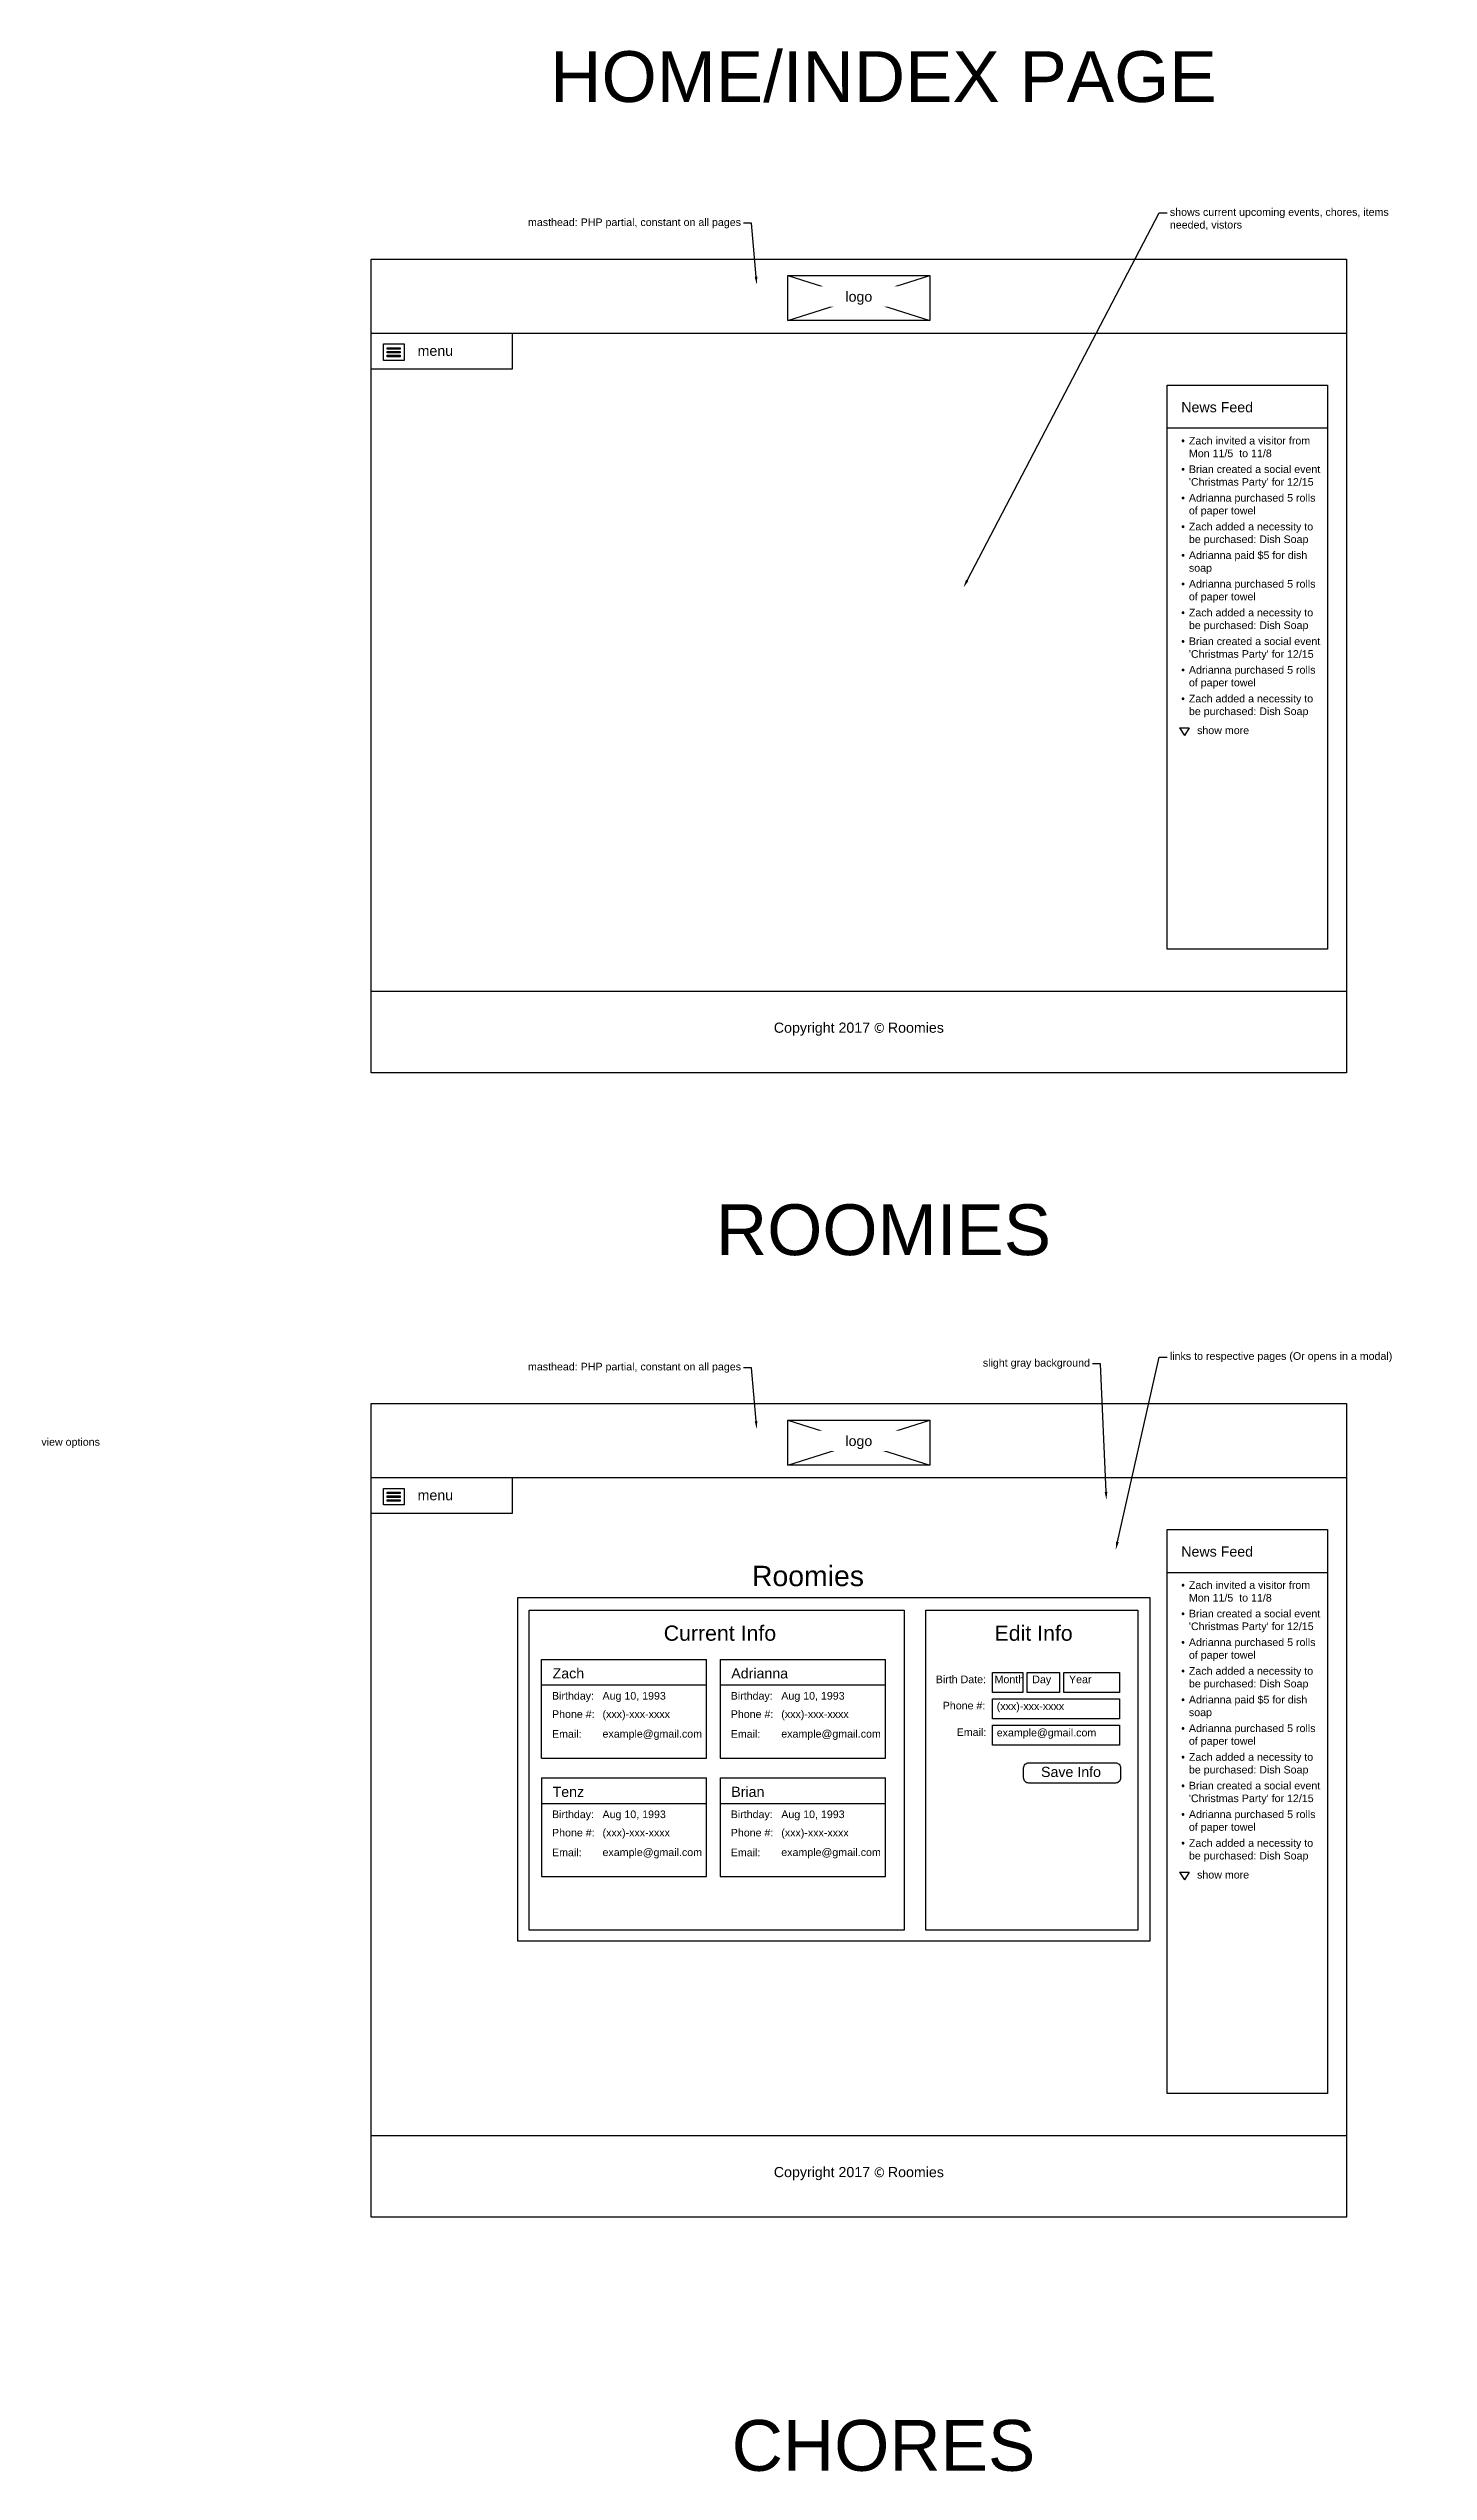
# Model space of a CAD drawing. Header units: millimetres. Extents: x 75 to 24598, y -10362 to 962.
# Drawn here: x 14843 to 17559, y -3807 to 962 of the extents above; entities that cross this region are included whole.
import ezdxf
from ezdxf import colors
from ezdxf.entities.mleader import LeaderData, LeaderLine
from ezdxf.math import Vec2, Vec3

# ---------------------------------------------------------------- set-up
doc = ezdxf.new("R2010")
doc.units = ezdxf.units.MM
doc.header["$MEASUREMENT"] = 0
doc.styles.get("Standard").update_dxf_attribs({"font": 'arial.ttf', "height": 16})

msp = doc.modelspace()

# ---------------------------------------------------------------- linework, layer by layer
for p, q in [((16298.5, 514.8), (16577.5, 426.3)), ((16298.5, 426.3), (16577.5, 514.8)), ((15478, 401.6), (17398, 401.6)), ((15478, 401.6), (15829.4, 401.6)), ((15756.5, 331.3), (15756.5, 401.6)), ((15478, 331.3), (15756.5, 331.3)), ((17044.6, 215), (17360.8, 215)), ((17069.4, -375.4), (17078.8, -390.3)), ((17069.4, -375.4), (17088.2, -375.4)), ((17088.2, -375.4), (17078.8, -390.3)), ((16298.5, -1737.7), (16577.5, -1826.2)), ((16298.5, -1826.2), (16577.5, -1737.7)), ((15478, -1850.9), (17398, -1850.9)), ((15478, -1850.9), (15829.4, -1850.9)), ((15756.5, -1921.1), (15756.5, -1850.9)), ((15478, -1921.1), (15756.5, -1921.1)), ((17044.6, -2037.5), (17360.8, -2037.5)), ((15813.1, -2403.1), (15813.1, -2208.7)), ((15813.1, -2208.7), (16138.4, -2208.7)), ((16138.4, -2403.1), (16138.4, -2208.7)), ((16164.9, -2208.7), (16490.3, -2208.7)), ((16164.9, -2208.7), (16164.9, -2403.1)), ((16490.3, -2403.1), (16490.3, -2208.7)), ((15813.1, -2259.1), (16138.4, -2259.1)), ((16164.9, -2259.1), (16490.3, -2259.1)), ((15813.1, -2403.1), (16138.4, -2403.1)), ((16164.9, -2403.1), (16490.3, -2403.1)), ((15813.1, -2441.9), (16138.4, -2441.9)), ((15813.1, -2441.9), (15813.1, -2636.3)), ((16138.4, -2636.3), (16138.4, -2441.9)), ((16164.9, -2441.9), (16490.3, -2441.9)), ((16164.9, -2441.9), (16164.9, -2636.3)), ((16490.3, -2636.3), (16490.3, -2441.9)), ((15813.1, -2492.3), (16138.4, -2492.3)), ((16164.9, -2492.3), (16490.3, -2492.3)), ((15813.1, -2636.3), (16138.4, -2636.3)), ((16164.9, -2636.3), (16490.3, -2636.3)), ((17069.4, -2627.9), (17078.8, -2642.8)), ((17069.4, -2627.9), (17088.2, -2627.9)), ((17088.2, -2627.9), (17078.8, -2642.8))]:
    msp.add_line(p, q)
at = {"lineweight": 30}
for p, q in [((15478, -893.4), (17398, -893.4)), ((15478, -3145.9), (17398, -3145.9))]:
    msp.add_line(p, q, dxfattribs=at)
for points in [[(15478, 547.5), (17398, 547.5), (17398, -1054.4), (15478, -1054.4)], [(15478, -1705), (17398, -1705), (17398, -3306.9), (15478, -3306.9)]]:
    msp.add_lwpolyline(points, close=True, dxfattribs=at)
for points in [[(16298.5, 514.8), (16577.5, 514.8), (16577.5, 426.3), (16298.5, 426.3)], [(15502.1, 380.3), (15542.8, 380.3), (15542.8, 347.8), (15502.1, 347.8)], [(15509.2, 373), (15535.2, 373), (15535.2, 370), (15509.2, 370)], [(15509.2, 365.6), (15535.2, 365.6), (15535.2, 362.6), (15509.2, 362.6)], [(15509.2, 358.1), (15535.2, 358.1), (15535.2, 355.2), (15509.2, 355.2)], [(17044.6, 299.4), (17360.8, 299.4), (17360.8, -810.9), (17044.6, -810.9)], [(16298.5, -1737.7), (16577.5, -1737.7), (16577.5, -1826.2), (16298.5, -1826.2)], [(15502.1, -1872.1), (15542.8, -1872.1), (15542.8, -1904.7), (15502.1, -1904.7)], [(15509.2, -1879.5), (15535.2, -1879.5), (15535.2, -1882.5), (15509.2, -1882.5)], [(15509.2, -1886.9), (15535.2, -1886.9), (15535.2, -1889.9), (15509.2, -1889.9)], [(15509.2, -1894.4), (15535.2, -1894.4), (15535.2, -1897.3), (15509.2, -1897.3)], [(17044.6, -1953.1), (17360.8, -1953.1), (17360.8, -3063.4), (17044.6, -3063.4)], [(15766.5, -2086.8), (17011.1, -2086.8), (17011.1, -2763.7), (15766.5, -2763.7)], [(15788.9, -2112.2), (16527.3, -2112.2), (16527.3, -2741.6), (15788.9, -2741.6)], [(16569.8, -2112.2), (16987.3, -2112.2), (16987.3, -2741.6), (16569.8, -2741.6)], [(16701.1, -2234.4), (16760.8, -2234.4), (16760.8, -2273.9), (16701.1, -2273.9)], [(16769.2, -2234.4), (16833, -2234.4), (16833, -2273.9), (16769.2, -2273.9)], [(16841.7, -2234.4), (16951.2, -2234.4), (16951.2, -2273.9), (16841.7, -2273.9)], [(16701.1, -2286.4), (16951.2, -2286.4), (16951.2, -2325.8), (16701.1, -2325.8)], [(16701.1, -2338.3), (16951.2, -2338.3), (16951.2, -2377.8), (16701.1, -2377.8)]]:
    msp.add_lwpolyline(points, close=True)
msp.add_lwpolyline([(16772.4, -2412.4), (16943.1, -2412.4, -0.414214), (16953.1, -2422.4), (16953.1, -2442.2, -0.414214), (16943.1, -2452.2), (16772.4, -2452.2, -0.414214), (16762.4, -2442.2), (16762.4, -2422.4, -0.414214)], format="xyb", close=True)

# ---------------------------------------------------------------- texts
for s, width, insert, char_height, attachment_point in [('HOME/INDEX PAGE', 1569.909, (16486.5, 905.9), 100, 5), ('menu', 202.197, (15569.4, 366.8), 20, 4), ('News Feed', 202.197, (17072.7, 255.7), 20, 4), ('\\pi-15,l15,t15;{\\fSymbol|b0|i0|c2|p18;·^I}Zach invited a visitor from Mon 11/5  to 11/8', 274.013, (17072.7, 177.4), 15, 4), ("\\pi-15,l15,t15;{\\fSymbol|b0|i0|c2|p18;·^I}Brian created a social event 'Christmas Party' for 12/15", 274.013, (17072.7, 119.1), 15, 4), ('\\pi-15,l15,t15;{\\fSymbol|b0|i0|c2|p18;·^I}Adrianna purchased 5 rolls of paper towel', 274.013, (17072.7, 62.7), 15, 4), ('\\pi-15,l15,t15;{\\fSymbol|b0|i0|c2|p18;·^I}Zach added a necessity to be purchased: Dish Soap', 274.013, (17072.7, 6.2), 15, 4), ('\\pi-15,l15,t15;{\\fSymbol|b0|i0|c2|p18;·^I}Adrianna paid $5 for dish soap', 274.013, (17072.7, -50.2), 15, 4), ('\\pi-15,l15,t15;{\\fSymbol|b0|i0|c2|p18;·^I}Adrianna purchased 5 rolls of paper towel', 274.013, (17072.7, -106.6), 15, 4), ('\\pi-15,l15,t15;{\\fSymbol|b0|i0|c2|p18;·^I}Zach added a necessity to be purchased: Dish Soap', 274.013, (17072.7, -163.1), 15, 4), ("\\pi-15,l15,t15;{\\fSymbol|b0|i0|c2|p18;·^I}Brian created a social event 'Christmas Party' for 12/15", 274.013, (17072.7, -219.6), 15, 4), ('\\pi-15,l15,t15;{\\fSymbol|b0|i0|c2|p18;·^I}Adrianna purchased 5 rolls of paper towel', 274.013, (17072.7, -275.9), 15, 4), ('\\pi-15,l15,t15;{\\fSymbol|b0|i0|c2|p18;·^I}Zach added a necessity to be purchased: Dish Soap', 274.013, (17072.7, -332.4), 15, 4), ('show more', 202.197, (17103.8, -380.2), 15, 4), ('Copyright 2017 {\\fMicrosoft JhengHei Light|b0|i0|c136|p34;\\H0.95833x;©\\fMicrosoft JhengHei Light|b0|i0|c0|p34; }Roomies', 757.039, (16438, -968.4), 20, 5), ('ROOMIES', 1569.909, (16486.5, -1363.8), 100, 5), ('menu', 202.197, (15569.4, -1885.6), 20, 4), ('News Feed', 202.197, (17072.7, -1996.7), 20, 4), ('Roomies', 385.289, (16227.6, -2044.9), 40, 4), ('\\pi-15,l15,t15;{\\fSymbol|b0|i0|c2|p18;·^I}Zach invited a visitor from Mon 11/5  to 11/8', 274.013, (17072.7, -2075.1), 15, 4), ('Current Info', 385.289, (16053.9, -2157.3), 30, 4), ('Edit Info', 385.289, (16705.1, -2157.3), 30, 4), ("\\pi-15,l15,t15;{\\fSymbol|b0|i0|c2|p18;·^I}Brian created a social event 'Christmas Party' for 12/15", 274.013, (17072.7, -2133.4), 15, 4), ('\\pi-15,l15,t15;{\\fSymbol|b0|i0|c2|p18;·^I}Adrianna purchased 5 rolls of paper towel', 274.013, (17072.7, -2189.8), 15, 4), ('Zach', 202.197, (15835.1, -2226.2), 20, 1), ('Adrianna', 202.197, (16186.9, -2226.2), 20, 1), ('Birth Date:  ', 384.285, (16589.4, -2240.6), 15, 1), ('Month', 96.131, (16705.1, -2240.6), 15, 1), ('Day', 96.131, (16779.3, -2240.6), 15, 1), ('Year', 96.131, (16851.7, -2240.6), 15, 1), ('\\pi-15,l15,t15;{\\fSymbol|b0|i0|c2|p18;·^I}Zach added a necessity to be purchased: Dish Soap', 274.013, (17072.7, -2246.2), 15, 4), ('Birthday: ', 384.285, (15834, -2273), 15, 1), ('Aug 10, 1993', 313.21, (15933.4, -2273), 15, 1), ('Birthday: ', 384.285, (16185.8, -2273), 15, 1), ('Aug 10, 1993', 313.21, (16285.3, -2273), 15, 1), ('\\pi-15,l15,t15;{\\fSymbol|b0|i0|c2|p18;·^I}Adrianna paid $5 for dish soap', 274.013, (17072.7, -2302.7), 15, 4), ('Phone #: ', 384.285, (15834, -2309), 15, 1), ('(xxx)-xxx-xxxx', 313.21, (15933.4, -2309), 15, 1), ('Phone #: ', 384.285, (16185.8, -2309), 15, 1), ('(xxx)-xxx-xxxx', 313.21, (16285.3, -2309), 15, 1), ('Phone #: ', 384.285, (16603.1, -2292.2), 15, 1), ('\\pi-15,l15,t15;{\\fSymbol|b0|i0|c2|p18;·^I}Adrianna purchased 5 rolls of paper towel', 274.013, (17072.7, -2359.1), 15, 4), ('Email: ', 384.285, (15834, -2348), 15, 1), ('example@gmail.com', 313.21, (15933.4, -2347.7), 15, 1), ('Email: ', 384.285, (16185.8, -2348), 15, 1), ('example@gmail.com', 313.21, (16285.3, -2347.7), 15, 1), ('Email: ', 384.285, (16630.6, -2344.5), 15, 1), ('Save Info', 202.197, (16796.6, -2430.4), 20, 4), ('\\pi-15,l15,t15;{\\fSymbol|b0|i0|c2|p18;·^I}Zach added a necessity to be purchased: Dish Soap', 274.013, (17072.7, -2415.6), 15, 4), ('Tenz', 202.197, (15835.1, -2459.4), 20, 1), ('Brian', 202.197, (16186.9, -2459.4), 20, 1), ("\\pi-15,l15,t15;{\\fSymbol|b0|i0|c2|p18;·^I}Brian created a social event 'Christmas Party' for 12/15", 274.013, (17072.7, -2472), 15, 4), ('Birthday: ', 384.285, (15834, -2506.2), 15, 1), ('Aug 10, 1993', 313.21, (15933.4, -2506.2), 15, 1), ('Birthday: ', 384.285, (16185.8, -2506.2), 15, 1), ('Aug 10, 1993', 313.21, (16285.3, -2506.2), 15, 1), ('\\pi-15,l15,t15;{\\fSymbol|b0|i0|c2|p18;·^I}Adrianna purchased 5 rolls of paper towel', 274.013, (17072.7, -2528.4), 15, 4), ('Phone #: ', 384.285, (15834, -2542.3), 15, 1), ('(xxx)-xxx-xxxx', 313.21, (15933.4, -2542.3), 15, 1), ('Phone #: ', 384.285, (16185.8, -2542.3), 15, 1), ('(xxx)-xxx-xxxx', 313.21, (16285.3, -2542.3), 15, 1), ('\\pi-15,l15,t15;{\\fSymbol|b0|i0|c2|p18;·^I}Zach added a necessity to be purchased: Dish Soap', 274.013, (17072.7, -2584.9), 15, 4), ('Email: ', 384.285, (15834, -2581.3), 15, 1), ('example@gmail.com', 313.21, (15933.4, -2580.9), 15, 1), ('Email: ', 384.285, (16185.8, -2581.3), 15, 1), ('example@gmail.com', 313.21, (16285.3, -2580.9), 15, 1), ('show more', 202.197, (17103.8, -2632.7), 15, 4), ('Copyright 2017 {\\fMicrosoft JhengHei Light|b0|i0|c136|p34;\\H0.95833x;©\\fMicrosoft JhengHei Light|b0|i0|c0|p34; }Roomies', 757.039, (16438, -3220.9), 20, 5), ('CHORES', 1569.909, (16486.5, -3756.6), 100, 5)]:
    msp.add_mtext_dynamic_manual_height_columns(s, width=width, gutter_width=10, heights=[0], dxfattribs=dict(insert=insert, char_height=char_height, attachment_point=attachment_point))
at = {"char_height": 15, "width": 183.771, "attachment_point": 1}
for s, insert in [('(xxx)-xxx-xxxx\\P', (16709.4, -2293.4)), ('example@gmail.com', (16709.4, -2345.4))]:
    msp.add_mtext(s, dxfattribs=dict(at, insert=insert))

# ---------------------------------------------------------------- leaders
at = {"color": 1}
ml = msp.add_multileader_mtext('Standard', dxfattribs=at)
ml.set_content('masthead: PHP partial, constant on all pages', color=1)
ml.set_leader_properties()
ml.build(insert=Vec2(0, 0))
ml.multileader.update_dxf_attribs({"dogleg_length": 16, "arrow_head_size": 16})
ctx = ml.context
ctx.base_point, ctx.char_height, ctx.arrow_head_size, ctx.landing_gap_size, ctx.plane_origin = Vec3(15783.9, 617.8), 15, 16, 5, Vec3(15812.9, 732.1)
ctx.text_align_type = 2
notes = []
notes.append((ctx, [(1, (1, 1, 0), (16227, 617.8), (-1, 0), 16, [(0, [(16236.9, 496.7)], 0, [])])]))
ctx.mtext.insert, ctx.mtext.width, ctx.mtext.alignment, ctx.mtext.flow_direction = Vec3(16206, 627.5), 521.167, 3, 5
ml = msp.add_multileader_mtext('Standard', dxfattribs=at)
ml.set_content('shows current upcoming events, chores, items needed, vistors', color=1)
ml.set_leader_properties()
ml.build(insert=Vec2(0, 0))
ml.multileader.update_dxf_attribs({"dogleg_length": 16, "arrow_head_size": 16})
ctx = ml.context
ctx.base_point, ctx.char_height, ctx.arrow_head_size, ctx.landing_gap_size, ctx.plane_origin = Vec3(17045.2, 638.6), 15, 16, 5, Vec3(17004.8, 626.8)
notes.append((ctx, [(0, (1, 1, 0), (17029.2, 638.6), (1, 0), 16, [(0, [(16643.9, -99.3)], 0, [])])]))
ctx.mtext.insert, ctx.mtext.width, ctx.mtext.flow_direction = Vec3(17050.2, 647.5), 509.252, 5
ml = msp.add_multileader_mtext('Standard', dxfattribs=at)
ml.set_content('links to respective pages (Or opens in a modal)', color=1)
ml.set_leader_properties()
ml.build(insert=Vec2(0, 0))
ml.multileader.update_dxf_attribs({"dogleg_length": 16, "arrow_head_size": 16})
ctx = ml.context
ctx.base_point, ctx.char_height, ctx.arrow_head_size, ctx.landing_gap_size, ctx.plane_origin = Vec3(17045.2, -1613.9), 15, 16, 5, Vec3(17004.8, -1625.7)
notes.append((ctx, [(0, (1, 1, 0), (17029.2, -1613.9), (1, 0), 16, [(0, [(16943.6, -1993.1)], 0, [])])]))
ctx.mtext.insert, ctx.mtext.width, ctx.mtext.flow_direction = Vec3(17050.2, -1604.2), 509.252, 5
ml = msp.add_multileader_mtext('Standard', dxfattribs=at)
ml.set_content('masthead: PHP partial, constant on all pages', color=1)
ml.set_leader_properties()
ml.build(insert=Vec2(0, 0))
ml.multileader.update_dxf_attribs({"dogleg_length": 16, "arrow_head_size": 16})
ctx = ml.context
ctx.base_point, ctx.char_height, ctx.arrow_head_size, ctx.landing_gap_size, ctx.plane_origin = Vec3(15783.9, -1634.7), 15, 16, 5, Vec3(15812.9, -1520.4)
ctx.text_align_type = 2
notes.append((ctx, [(1, (1, 1, 0), (16227, -1634.7), (-1, 0), 16, [(0, [(16236.9, -1755.7)], 0, [])])]))
ctx.mtext.insert, ctx.mtext.width, ctx.mtext.alignment, ctx.mtext.flow_direction = Vec3(16206, -1625), 521.167, 3, 5
ml = msp.add_multileader_mtext('Standard', dxfattribs=at)
ml.set_content('grid view or list view options', color=1)
ml.set_leader_properties()
ml.build(insert=Vec2(0, 0))
ml.multileader.update_dxf_attribs({"dogleg_length": 16, "arrow_head_size": 16})
ctx = ml.context
ctx.base_point, ctx.char_height, ctx.arrow_head_size, ctx.landing_gap_size, ctx.plane_origin = Vec3(14679.4, -1782.9), 15, 16, 5, Vec3(14639.1, -1794.7)
notes.append((ctx, [(0, (1, 1, 0), (14663.4, -1782.9), (1, 0), 16, [(0, [(14390.5, -1870)], 0, [])])]))
ctx.mtext.insert, ctx.mtext.width, ctx.mtext.flow_direction = Vec3(14684.4, -1773.2), 509.252, 5
for ctx, leaders in notes:
    for number, flags, end, landing, length, lines in leaders:
        leader = LeaderData()
        leader.index, (leader.has_last_leader_line, leader.has_dogleg_vector, leader.attachment_direction) = number, flags
        leader.last_leader_point, leader.dogleg_vector, leader.dogleg_length = Vec3(end), Vec3(landing), length
        for number, points, colour, breaks in lines:
            line = LeaderLine()
            line.index, line.vertices, line.color, line.breaks = number, Vec3.list(points), colors.encode_raw_color(colour), breaks
            leader.lines.append(line)
        ctx.leaders.append(leader)

# ---------------------------------------------------------------- next in the draw order: texts
at = {"char_height": 20, "attachment_point": 5, "bg_fill": 3, "box_fill_scale": 1.5, "bg_fill_color": 256, "bg_fill_transparency": 0}
for insert in [(16438, 470.5), (16438, -1781.9)]:
    msp.add_mtext_dynamic_manual_height_columns('logo', width=202.197, gutter_width=10, heights=[0], dxfattribs=dict(at, insert=insert))

# ---------------------------------------------------------------- next in the draw order: leaders
at = {"color": 1}
ml = msp.add_multileader_mtext('Standard', dxfattribs=at)
ml.set_content('slight gray background', color=1)
ml.set_leader_properties()
ml.build(insert=Vec2(0, 0))
ml.multileader.update_dxf_attribs({"dogleg_length": 16, "arrow_head_size": 16})
ctx = ml.context
ctx.base_point, ctx.char_height, ctx.arrow_head_size, ctx.landing_gap_size, ctx.plane_origin = Vec3(16679.3, -1627.1), 15, 16, 5, Vec3(16499.8, -1638.8)
ctx.text_align_type = 2
notes = []
notes.append((ctx, [(1, (1, 1, 0), (16913.9, -1627.1), (-1, 0), 16, [(0, [(16925.2, -1894.9)], 0, [])])]))
ctx.mtext.insert, ctx.mtext.width, ctx.mtext.alignment, ctx.mtext.flow_direction = Vec3(16892.9, -1617.4), 509.252, 3, 5
for ctx, leaders in notes:
    for number, flags, end, landing, length, lines in leaders:
        leader = LeaderData()
        leader.index, (leader.has_last_leader_line, leader.has_dogleg_vector, leader.attachment_direction) = number, flags
        leader.last_leader_point, leader.dogleg_vector, leader.dogleg_length = Vec3(end), Vec3(landing), length
        for number, points, colour, breaks in lines:
            line = LeaderLine()
            line.index, line.vertices, line.color, line.breaks = number, Vec3.list(points), colors.encode_raw_color(colour), breaks
            leader.lines.append(line)
        ctx.leaders.append(leader)

doc.saveas('drawing.dxf')
